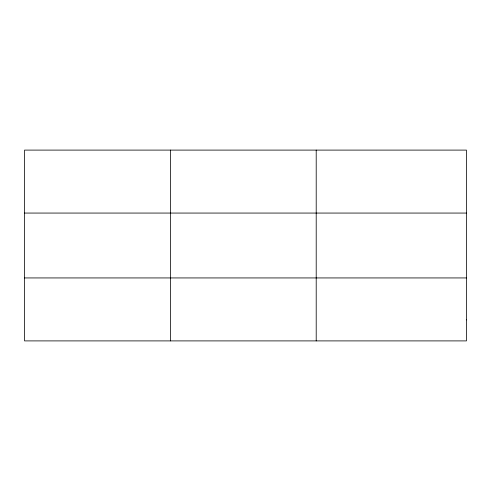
<?xml version="1.0" encoding="UTF-8"?>
<svg xmlns="http://www.w3.org/2000/svg" width="491" height="491" viewBox="0 0 491 491"><rect width="100%" height="100%" fill="white"/><g stroke="black" fill="none" stroke-linecap="round" stroke-linejoin="round"><path stroke-width="0.74" d="M170.377 340.901L170.377 150.099M316.204 340.901L316.204 150.099M24.55 213.063L466.45 213.063M24.55 277.937L466.45 277.937M466.45 319.911L466.45 340.901L24.55 340.901L24.55 150.099L466.45 150.099L466.45 319.911"/></g></svg>
